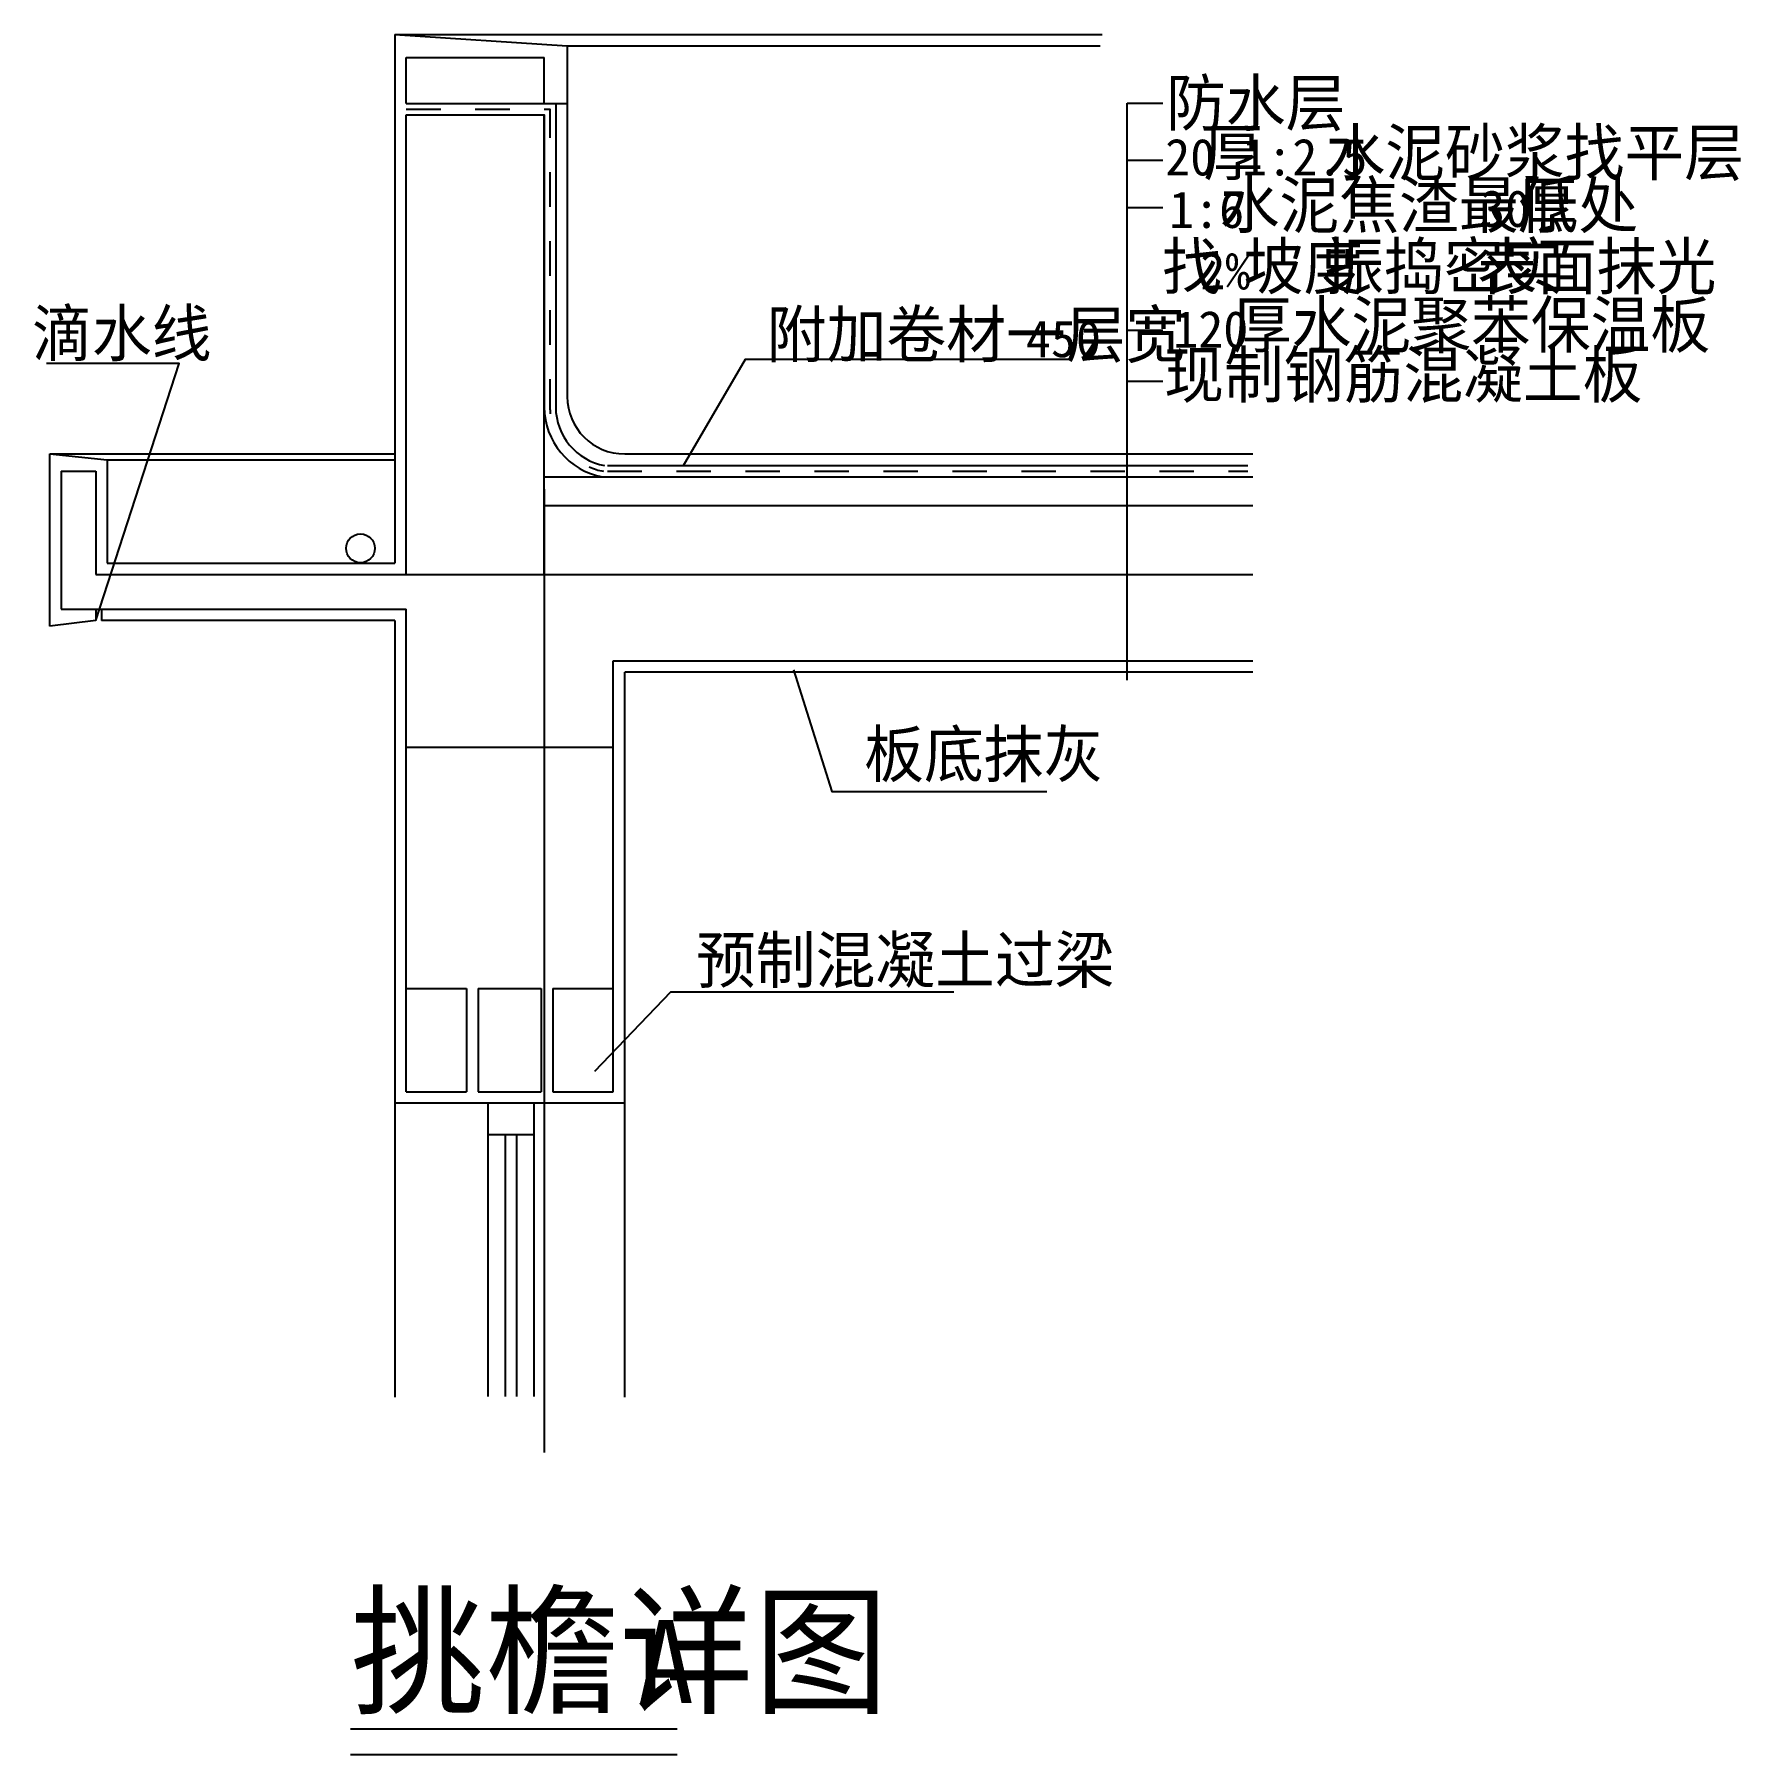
# Model space of a CAD drawing. Header units: metres. Extents: x 3773 to 6741, y 10178 to 13171.
import ezdxf

# ---------------------------------------------------------------- set-up
doc = ezdxf.new("R2010")
doc.units = ezdxf.units.M
for name, color, linetype in [('DOTE', 1, 'Continuous'), ('PUB_DIM', 3, 'Continuous'), ('PUB_HATCH', 7, 'Continuous'), ('PUB_TEXT', 7, 'Continuous'), ('S_SURFACE', 6, 'Continuous'), ('SURFACE', 6, 'Continuous'), ('WALL', 255, 'Continuous'), ('WINDOW', 2, 'Continuous')]:
    doc.layers.add(name, color=color, linetype=linetype)

# ---------------------------------------------------------------- blocks, each defined once
blk = doc.blocks.new('M_N14FEP')
at = {"layer": 'DOTE'}
blk.add_line((-140, 1579.83), (-140, -96.23), dxfattribs=at)
at = {"layer": 'PUB_DIM'}
for p, q in [((874.02, 1247.4), (874.02, 2251.32)), ((874.02, 2251.32), (936.4, 2251.32)), ((874.02, 2152.35), (936.4, 2152.35)), ((874.02, 2069.76), (936.4, 2069.76)), ((874.02, 1856.57), (936.4, 1856.57)), ((874.02, 1767.63), (936.4, 1767.63))]:
    blk.add_line(p, q, dxfattribs=at)
for points in [[(-920, 1351.21), (-775.03, 1798.77), (-1005.53, 1798.77)], [(102.52, 1621.21), (210.14, 1805.98), (778.08, 1805.98)], [(293.93, 1265.31), (360.32, 1053.58), (734.23, 1053.58)], [(-52.02, 567.18), (80.22, 705.48), (572.54, 705.48)]]:
    blk.add_lwpolyline(points, dxfattribs=at)
at = {"layer": 'PUB_HATCH'}
for p, q in [((-140, 2251.21), (-100, 2251.21)), ((-100, 2251.21), (-100, 1741.21)), ((0, 1641.21), (1092.72, 1641.21)), ((-140, 1601.21), (1092.72, 1601.21)), ((-140, 1551.21), (1092.72, 1551.21))]:
    blk.add_line(p, q, dxfattribs=at)
blk.add_arc((0, 1741.21), 100, 180, 270, dxfattribs=at)
at = {"layer": 'S_SURFACE'}
for p, q in [((-400, 2371.21), (830.62, 2371.21)), ((-400, 2371.21), (-100, 2351.21)), ((-400, 2371.21), (-400, 1451.21)), ((-100, 2351.21), (827, 2351.21)), ((-100, 2351.21), (-100, 2251.21)), ((-1000, 1341.21), (-1000, 1641.21)), ((-1000, 1641.21), (-400, 1641.21)), ((-1000, 1641.21), (-900, 1631.21)), ((-900, 1631.21), (-900, 1451.21)), ((-900, 1631.21), (-400, 1631.21)), ((-900, 1451.21), (-400, 1451.21)), ((-920, 1351.21), (-1000, 1341.21)), ((-920, 1371.21), (-920, 1351.21)), ((-910, 1371.21), (-910, 1351.21)), ((-400, 1351.21), (-910, 1351.21)), ((-400, 1351.21), (-400, 0)), ((1092.72, 1261.21), (0, 1261.21)), ((0, 0), (0, 1261.21)), ((0, 511.21), (-400, 511.21))]:
    blk.add_line(p, q, dxfattribs=at)
blk.add_circle((-459.59, 1476.96), 25, dxfattribs=at)
at = {"layer": 'SURFACE'}
for points in [[(-380, 2251.21), (-120, 2251.21), (-120, 1722.67, 0.36), (-34.94, 1620.89, 0.36)], [(-380, 2231.21), (-140, 2231.21), (-140, 1722.67, 0.36), (-38.49, 1601.21, 0.36)], [(-140, 2241.21), (-130, 2241.21), (-130, 2191.21, 0.36)], [(-130, 2131.21), (-130, 2071.21, 0.36)], [(-130, 2011.21), (-130, 1951.21, 0.36)], [(-130, 1891.21), (-130, 1831.21, 0.36)], [(-130, 1771.21), (-130, 1722.67, 0.03), (-129.42, 1711.23, 0.36)], [(-61.97, 1618.73, 0.06), (-36.72, 1611.05, 0.36)]]:
    blk.add_lwpolyline(points, format="xyb", dxfattribs=at)
for points in [[(-380, 2241.21), (-320, 2241.21)], [(-260, 2241.21), (-200, 2241.21)], [(-29.89, 1621.21), (1083.95, 1621.21)], [(-29.89, 1611.21), (30.11, 1611.21)], [(90.11, 1611.21), (150.11, 1611.21)], [(210.11, 1611.21), (270.11, 1611.21)], [(330.11, 1611.21), (390.11, 1611.21)], [(450.11, 1611.21), (510.11, 1611.21)], [(570.11, 1611.21), (630.11, 1611.21)], [(690.11, 1611.21), (750.11, 1611.21)], [(810.11, 1611.21), (870.11, 1611.21)], [(930.11, 1611.21), (990.11, 1611.21)], [(1050.11, 1611.21), (1083.95, 1611.21)]]:
    blk.add_lwpolyline(points, dxfattribs=at)
at = {"layer": 'WALL'}
for p, q in [((-380, 2331.21), (-140, 2331.21)), ((-380, 2251.21), (-380, 2331.21)), ((-140, 2251.21), (-140, 2331.21)), ((-380, 2251.21), (-140, 2251.21)), ((-380, 2231.21), (-140, 2231.21)), ((-380, 1431.21), (-380, 2231.21)), ((-140, 1431.21), (-140, 2231.21)), ((-980, 1611.21), (-980, 1371.21)), ((-980, 1611.21), (-920, 1611.21)), ((-920, 1611.21), (-920, 1431.21)), ((-920, 1431.21), (1092.72, 1431.21)), ((-980, 1371.21), (-380, 1371.21)), ((-380, 531.21), (-380, 1371.21)), ((-20, 1281.21), (1092.72, 1281.21)), ((-20, 531.21), (-20, 1281.21)), ((-380, 1131.21), (-20, 1131.21)), ((-380, 711.21), (-275, 711.21)), ((-275, 711.21), (-275, 531.21)), ((-255, 711.21), (-255, 531.21)), ((-255, 711.21), (-145, 711.21)), ((-145, 711.21), (-145, 531.21)), ((-125, 711.21), (-125, 531.21)), ((-125, 711.21), (-20, 711.21)), ((-380, 531.21), (-275, 531.21)), ((-255, 531.21), (-145, 531.21)), ((-125, 531.21), (-20, 531.21))]:
    blk.add_line(p, q, dxfattribs=at)
at = {"layer": 'WINDOW'}
for p, q in [((-237.92, 511.21), (-237.92, 1.15)), ((-157.92, 511.21), (-157.92, 1.15)), ((-237.92, 456.92), (-157.92, 456.92)), ((-207.92, 456.92), (-207.92, 1.15)), ((-187.92, 456.92), (-187.92, 1.15))]:
    blk.add_line(p, q, dxfattribs=at)
at = {"layer": 'PUB_TEXT'}
for s, height, p in [('防水层', 80, (941.65, 2212.15)), ('水泥砂浆找平层', 80, (1219.02, 2125.79)), ('20', 64, (940.15, 2125.79)), ('厚', 80, (1006.5, 2125.79)), ('1:2.5', 64, (1074.17, 2125.79)), ('水泥焦渣最低处', 80, (1035.1, 2034.38)), ('1:6', 64, (946.94, 2034.38)), ('30', 64, (1487.91, 2036.17)), ('厚', 80, (1553.12, 2034.38)), ('找', 80, (934.73, 1927.63)), ('坡度', 80, (1076.57, 1927.63)), ('振捣密实', 80, (1217.08, 1927.63)), ('表面抹光', 80, (1483.08, 1927.63)), ('2%', 64, (1001.39, 1927.63)), ('厚水泥聚苯保温板', 80, (1056.23, 1826.06)), ('滴水线', 80, (-1030.68, 1811.25)), ('附加卷材一层宽', 80, (247.24, 1809.48)), ('120', 64, (954.19, 1826.06)), ('450', 64, (697.91, 1809.48)), ('现制钢筋混凝土板', 80, (938.38, 1739.13)), ('板底抹灰', 80, (416.54, 1078.85)), ('预制混凝土过梁', 80, (123.94, 720.63))]:
    blk.add_text(s, height=height, dxfattribs=at).set_placement(p)

msp = doc.modelspace()

# ---------------------------------------------------------------- linework, layer by layer
at = {"layer": 'PUB_TEXT'}
for points in [[(4323.04, 10222.95), (4891.08, 10222.95)], [(4323.04, 10177.95), (4891.08, 10177.95)]]:
    msp.add_lwpolyline(points, dxfattribs=at)

# ---------------------------------------------------------------- block references
msp.add_blockref('M_N14FEP', (4800, 10800))

# ---------------------------------------------------------------- texts
for s, height, p in [('挑檐详图', 180, (4323.04, 10267.95)), ('A', 144, (4822.68, 10267.95))]:
    msp.add_text(s, height=height, dxfattribs=at).set_placement(p)

doc.saveas('drawing.dxf')
